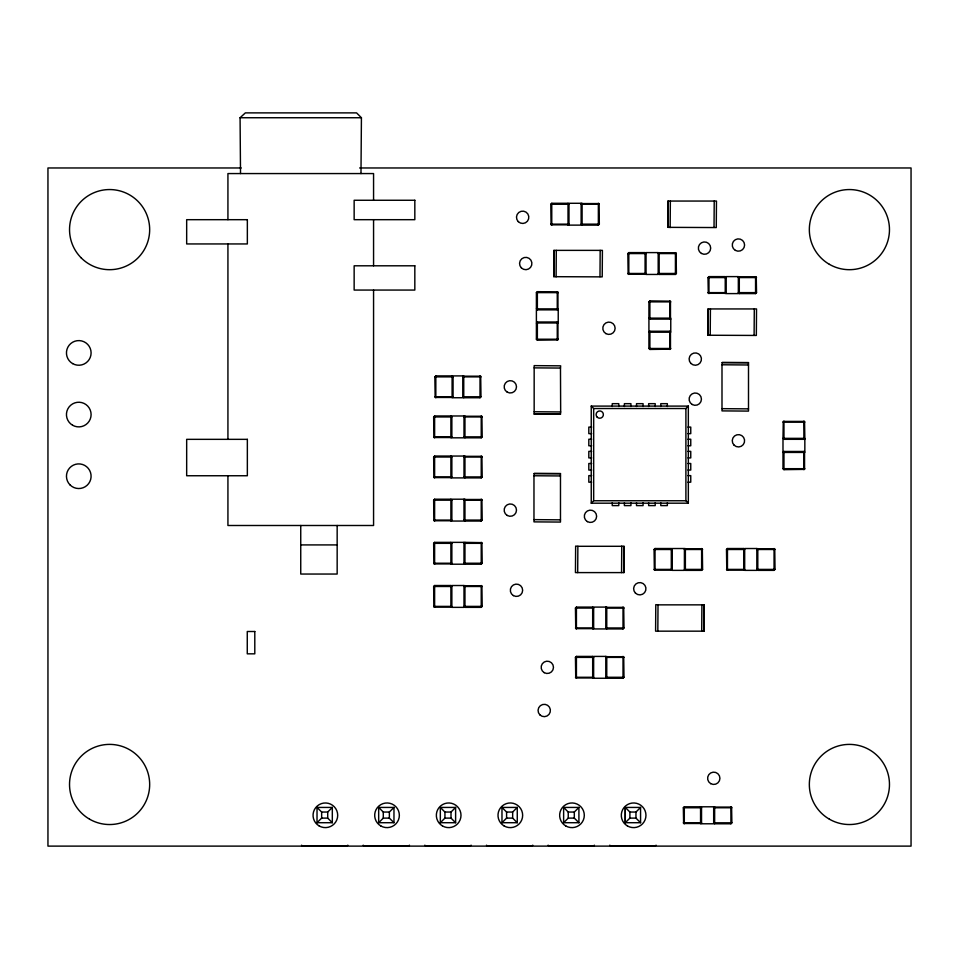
<?xml version="1.0" encoding="UTF-8"?>
<svg xmlns="http://www.w3.org/2000/svg" width="959" height="959" viewBox="0 0 959 959"><rect width="100%" height="100%" fill="white"/><g stroke="black" fill="none" stroke-linecap="round" stroke-linejoin="round"><path stroke-width="1.44" d="M360.98 173.567L361.423 117.741L356.568 112.886L245.36 112.886L240.074 117.741L240.517 173.567M553.87 276.683L553.87 250.371L602.408 250.371L602.216 276.875L553.87 276.683L554.062 250.371M556.1 276.875L556.292 250.371M577.678 572.595L577.869 546.294L575.64 546.091L575.448 572.595L623.985 572.595L623.985 546.294L577.869 546.294M599.986 276.683L600.178 250.371M621.564 572.595L621.756 546.091M623.794 572.595L623.985 546.294M657.826 631.166L658.018 604.853L655.788 604.661L655.596 631.166L704.134 631.166L704.134 604.853L658.018 604.853M667.92 227.355L667.92 201.054L716.469 201.054L716.265 227.559L667.92 227.355L668.111 201.054M670.149 227.559L670.353 201.054M701.712 631.166L701.904 604.661M703.942 631.166L704.134 604.853M707.994 335.242L707.994 308.942L756.531 308.942L756.339 335.446L707.994 335.242L708.186 308.942M710.223 335.446L710.415 308.942M714.035 227.355L714.227 201.054M754.11 335.242L754.301 308.942M533.971 475.76L534.163 473.518L560.476 473.518L560.476 522.068L533.971 521.876L533.971 475.76L560.476 475.952M560.476 368.064L560.667 365.835L534.163 365.631L534.163 414.18L560.476 414.18L560.667 411.95L560.476 368.064L534.163 367.872M721.995 364.78L722.187 362.55L748.5 362.55L748.5 411.099L721.995 410.896L721.995 364.78L748.5 364.983M434.859 376.875L435.83 375.904L452.097 375.904L453.068 376.875L434.859 376.875L435.146 397.458L452.78 397.458L453.068 396.774L434.859 396.774M433.648 416.949L434.619 415.978L450.886 415.978L451.857 416.949L433.648 416.949L433.936 437.532L451.569 437.532L451.857 436.848L433.648 436.848M433.648 457.023L434.619 456.052L450.886 456.052L451.857 457.023L433.648 457.023L433.936 477.606L451.569 477.606L451.857 476.923L433.648 476.923M550.79 204.255L551.761 203.284L568.016 203.284L568.987 204.255L550.79 204.255L551.065 224.838L568.711 224.838L568.987 224.154L550.79 224.154M433.648 500.178L434.619 499.207L450.886 499.207L451.857 500.178L433.648 500.178L433.936 520.761L451.569 520.761L451.857 520.078L433.648 520.078M480.986 396.774L480.015 397.745L463.748 397.745L462.777 396.774L480.986 396.774L480.699 376.192L463.065 376.192L462.777 376.875L480.986 376.875M537.364 291.656L537.364 309.853L536.393 308.882L536.393 292.627L537.364 291.656L557.958 291.944L557.958 309.577L557.263 309.853L557.263 291.656M433.648 543.333L434.619 542.362L450.886 542.362L451.857 543.333L433.648 543.333L433.936 563.916L451.569 563.916L451.857 563.233L433.648 563.233M482.197 436.848L481.226 437.819L464.959 437.819L463.988 436.848L482.197 436.848L481.909 416.254L464.276 416.254L463.988 416.949L482.197 416.949M537.364 340.193L536.393 339.222L536.393 322.967L537.364 321.996L537.364 340.193L557.958 339.918L557.958 322.284L557.263 321.996L557.263 340.193M433.648 586.488L434.619 585.517L450.886 585.517L451.857 586.488L433.648 586.488L433.936 607.071L451.569 607.071L451.857 606.388L433.648 606.388M482.197 476.923L481.226 477.894L464.959 477.894L463.988 476.923L482.197 476.923L481.909 456.328L464.276 456.328L463.988 457.023L482.197 457.023M599.327 224.154L598.356 225.125L582.101 225.125L581.13 224.154L599.327 224.154L599.039 203.572L581.406 203.572L581.13 204.255L599.327 204.255M482.197 520.078L481.226 521.049L464.959 521.049L463.988 520.078L482.197 520.078L481.909 499.483L464.276 499.483L463.988 500.178L482.197 500.178M482.197 563.233L481.226 564.204L464.959 564.204L463.988 563.233L482.197 563.233L481.909 542.638L464.959 542.362L463.988 543.333L482.197 543.333M627.845 253.572L628.816 252.601L645.083 252.601L646.054 253.572L627.845 253.572L628.133 274.166L645.767 274.166L646.054 273.471L627.845 273.471M482.197 606.388L481.226 607.359L464.959 607.359L463.988 606.388L482.197 606.388L481.909 585.793L464.276 585.793L463.988 586.488L482.197 586.488M649.89 300.898L649.89 319.107L648.919 318.136L648.919 301.869L649.89 300.898L670.473 301.186L670.473 318.82L669.79 319.107L669.79 300.898M649.89 349.448L648.919 348.477L648.919 332.21L649.89 331.239L649.89 349.448L670.473 349.16L670.473 331.526L669.79 331.239L669.79 349.448M676.395 273.471L675.424 274.442L659.157 274.442L658.186 273.471L676.395 273.471L676.107 252.888L658.473 252.888L658.186 253.572L676.395 253.572M707.994 277.583L708.965 276.612L725.232 276.612L726.203 277.583L707.994 277.583L708.281 293.31L725.915 293.31L726.203 292.627L707.994 292.627M575.448 608.066L576.419 607.095L592.674 607.095L593.645 608.066L575.448 608.066L575.736 628.648L593.369 628.648L593.645 627.965L575.448 627.965M575.448 657.383L576.419 656.412L592.674 656.412L593.645 657.383L575.448 657.383L575.736 677.965L593.369 677.965L593.645 677.282L575.448 677.282M756.531 292.627L755.56 293.598L739.305 293.598L738.334 292.627L756.531 292.627L756.255 276.887L738.622 276.887L738.334 277.583L756.531 277.583M654.062 549.495L655.033 548.524L671.3 548.524L672.271 549.495L654.062 549.495L654.35 570.078L671.983 570.078L672.271 569.394L654.062 569.394M623.985 627.965L623.014 628.936L606.759 628.936L605.788 627.965L623.985 627.965L623.71 607.371L606.064 607.371L605.788 608.066L623.985 608.066M623.985 677.282L623.014 678.253L606.759 678.253L605.788 677.282L623.985 677.282L623.71 656.699L606.064 656.699L605.788 657.383L623.985 657.383M702.599 569.394L701.628 570.365L685.373 570.365L684.402 569.394L702.599 569.394L702.324 548.812L684.69 548.812L684.402 549.495L702.599 549.495M726.49 549.495L727.461 548.524L743.716 548.524L744.687 549.495L726.49 549.495L726.778 570.078L744.412 570.078L744.687 569.394L726.49 569.394M783.959 421.121L783.959 439.318L782.988 438.347L783.275 421.409L804.553 421.409L804.841 438.347L803.87 439.318L803.87 421.121M783.959 469.658L782.988 468.687L782.988 452.432L783.959 451.461L783.959 469.658L804.553 469.383L804.553 451.749L803.87 451.461L803.87 469.658M775.028 569.394L774.057 570.365L757.802 570.365L756.831 569.394L775.028 569.394L774.752 548.812L757.107 548.812L756.831 549.495L775.028 549.495M683.335 807.766L684.306 806.795L700.561 806.795L701.532 807.766L683.335 807.766L683.623 823.505L701.257 823.505L701.532 822.81L683.335 822.81M731.873 822.81L730.902 823.781L714.647 823.781L713.676 822.81L731.873 822.81L731.597 807.082L713.952 807.082L713.676 807.766L731.873 807.766M332.317 822.714L327.714 818.111L327.714 812.045L332.317 807.43L317.021 807.43L317.021 822.714L332.317 822.714L332.317 807.43M393.969 822.714L389.366 818.111L389.366 812.045L393.969 807.43L378.673 807.43L378.685 822.714L393.969 822.714L393.969 807.43M455.609 822.714L451.006 818.111L451.006 812.045L455.609 807.43L440.325 807.43L440.337 822.714L455.621 822.714L455.609 807.43M517.261 822.714L512.657 818.111L512.657 812.045L517.261 807.43L501.977 807.43L501.977 822.714L517.273 822.714L517.261 807.43M574.309 812.045L578.912 807.43L578.912 822.714L574.309 818.111L574.309 812.045L568.243 812.045L563.628 807.43L563.628 822.714L578.924 822.714M640.564 822.714L635.961 818.111L635.961 812.045L640.564 807.43L625.268 807.43L625.268 822.714L640.576 822.714L640.564 807.43M591.247 503.187L593.669 500.754L685.901 500.754L688.334 503.187L591.247 503.187L591.247 406.101L688.334 406.101L688.334 503.187M591.247 406.101L593.669 408.522L685.901 408.522L688.334 406.101M317.021 822.714L321.649 818.111L327.714 818.111M347.817 845.191L347.194 845.814L302.241 845.898L301.534 845.191M378.673 822.714L383.288 818.111L389.366 818.111M409.469 845.191L408.762 845.898L363.893 845.898L363.185 845.191M440.325 822.714L444.94 818.111L451.006 818.111M471.121 845.191L470.413 845.898L425.532 845.898L424.825 845.191M501.977 822.714L506.592 818.111L512.657 818.111M532.772 845.191L532.065 845.898L487.184 845.898L486.477 845.191M563.628 822.714L568.243 818.111L574.309 818.111M594.424 845.191L593.717 845.898L548.836 845.898L548.128 845.191M635.961 818.111L629.895 818.111L625.268 822.714L625.28 807.43L629.895 812.045L635.961 812.045M656.076 845.191L655.369 845.898L610.487 845.898L609.78 845.191M240.074 117.741L361.423 117.741M241.248 167.969L47.95 167.969L47.95 846.114L911.05 846.114L911.05 167.969L359.625 167.969M536.393 292.627L558.234 292.627M648.919 301.869L670.761 301.869M536.393 308.882L558.234 308.882M648.919 318.136L670.761 318.136M536.393 322.967L558.234 322.967M648.919 332.21L670.761 332.21M536.393 339.222L558.234 339.222M648.919 348.477L670.761 348.477M782.988 422.092L804.841 422.092M591.667 427.091L588.814 427.091L588.814 433.648L591.667 433.648M687.903 427.091L690.756 427.091L690.756 433.648L687.903 433.648M782.988 438.347L804.841 438.347M591.667 439.222L588.814 439.222L588.814 445.779L591.667 445.779M687.903 439.222L690.756 439.222L690.756 445.779L687.903 445.779M591.667 451.365L588.814 451.365L588.814 457.911L591.667 457.911M687.903 451.365L690.756 451.365L690.756 457.911L687.903 457.911M782.988 452.432L804.841 452.432M591.667 463.497L588.814 463.497L588.814 470.054L591.667 470.054M687.903 463.497L690.756 463.497L690.756 470.054L687.903 470.054M782.988 468.687L804.841 468.687M591.667 475.628L588.814 475.628L588.814 482.185L591.667 482.185M687.903 475.628L690.756 475.628L690.756 482.185L687.903 482.185M300.742 544.916L337.16 544.916M563.628 807.43L578.924 807.43M317.021 807.43L321.649 812.045L327.714 812.045M378.673 807.43L383.288 812.045L389.366 812.045M440.325 807.43L444.94 812.045L451.006 812.045M501.977 807.43L506.592 812.045L512.657 812.045M722.187 362.55L748.5 362.742M722.187 408.666L748.5 408.858M534.163 411.747L560.667 411.95M534.163 413.988L560.476 414.18M534.163 473.518L560.476 473.722M534.163 519.634L560.476 519.838M774.057 548.524L774.057 570.365M757.802 548.524L757.802 570.365M755.56 276.612L755.56 293.598M743.716 548.524L743.716 570.365M739.305 276.612L739.305 293.598M730.902 806.795L730.902 823.781M727.461 548.524L727.461 570.365M725.232 276.612L725.232 293.598M714.647 806.795L714.647 823.781M708.965 276.612L708.965 293.598M701.628 548.524L701.628 570.365M700.561 806.795L700.561 823.781M685.901 408.522L685.901 500.754M685.373 548.524L685.373 570.365M684.306 806.795L684.306 823.781M675.424 252.601L675.424 274.442M671.3 548.524L671.3 570.365M667.344 406.52L667.344 403.667L660.787 403.667L660.787 406.52M667.344 502.756L667.344 505.609L660.787 505.609L660.787 502.756M659.157 252.601L659.157 274.442M655.201 406.52L655.201 403.667L648.644 403.667L648.644 406.52M655.201 502.756L655.201 505.609L648.644 505.609L648.644 502.756M655.033 548.524L655.033 570.365M645.083 252.601L645.083 274.442M643.069 406.52L643.069 403.667L636.512 403.667L636.512 406.52M643.069 502.756L643.069 505.609L636.512 505.609L636.512 502.756M630.926 406.52L630.926 403.667L624.381 403.667L624.381 406.52M630.926 502.756L630.926 505.609L624.381 505.609L624.381 502.756M629.895 812.045L629.895 818.111M628.816 252.601L628.816 274.442M623.014 607.095L623.014 628.936M623.014 656.412L623.014 678.253M618.795 406.52L618.795 403.667L612.238 403.667L612.238 406.52M618.795 502.756L618.795 505.609L612.238 505.609L612.238 502.756M606.759 607.095L606.759 628.936M606.759 656.412L606.759 678.253M598.356 203.284L598.356 225.125M593.669 408.522L593.669 500.754M592.674 607.095L592.674 628.936M592.674 656.412L592.674 678.253M582.101 203.284L582.101 225.125M576.419 607.095L576.419 628.936M576.419 656.412L576.419 678.253M568.243 812.045L568.243 818.111M568.016 203.284L568.016 225.125M551.761 203.284L551.761 225.125M506.592 812.045L506.592 818.111M481.226 415.978L481.226 437.819M481.226 456.052L481.226 477.894M481.226 499.207L481.226 521.049M481.226 542.362L481.226 564.204M481.226 585.517L481.226 607.359M480.015 375.904L480.015 397.745M464.959 415.978L464.959 437.819M464.959 456.052L464.959 477.894M464.959 499.207L464.959 521.049M464.959 542.362L464.959 564.204M464.959 585.517L464.959 607.359M463.748 375.904L463.748 397.745M452.097 375.904L452.097 397.745M450.886 415.978L450.886 437.819M450.886 456.052L450.886 477.894M450.886 499.207L450.886 521.049M450.886 542.362L450.886 564.204M450.886 585.517L450.886 607.359M444.94 812.045L444.94 818.111M435.83 375.904L435.83 397.745M434.619 415.978L434.619 437.819M434.619 456.052L434.619 477.894M434.619 499.207L434.619 521.049M434.619 542.362L434.619 564.204M434.619 585.517L434.619 607.359M383.288 812.045L383.288 818.111M373.566 200.263L373.566 173.567L227.93 173.567L227.93 219.683M373.566 219.683L373.566 265.799M373.566 290.062L373.566 525.496L227.93 525.496L227.93 475.748M337.16 525.496L337.16 574.045L300.742 574.045L300.742 525.496M321.649 812.045L321.649 818.111M227.93 243.946L227.93 439.342M414.827 200.263L354.147 200.263L354.147 219.683L414.827 219.683L414.827 200.263M581.13 203.284L568.987 203.284L568.987 225.125L581.13 225.125L581.13 203.284M247.35 219.683L186.669 219.683L186.669 243.946L247.35 243.946L247.35 219.683M658.186 252.601L646.054 252.601L646.054 274.442L658.186 274.442L658.186 252.601M414.827 265.799L354.147 265.799L354.147 290.062L414.827 290.062L414.827 265.799M738.334 276.612L726.203 276.612L726.203 293.598L738.334 293.598L738.334 276.612M558.234 309.853L536.393 309.853L536.393 321.996L558.234 321.996L558.234 309.853M670.761 319.107L648.919 319.107L648.919 331.239L670.761 331.239L670.761 319.107M462.777 375.904L453.068 375.904L453.068 397.745L462.777 397.745L462.777 375.904M463.988 415.978L451.857 415.978L451.857 437.819L463.988 437.819L463.988 415.978M247.35 439.342L186.669 439.342L186.669 475.748L247.35 475.748L247.35 439.342M804.841 439.318L782.988 439.318L782.988 451.461L804.841 451.461L804.841 439.318M463.988 456.052L451.857 456.052L451.857 477.894L463.988 477.894L463.988 456.052M463.988 499.207L451.857 499.207L451.857 521.049L463.988 521.049L463.988 499.207M463.988 542.362L451.857 542.362L451.857 564.204L463.988 564.204L463.988 542.362M684.402 548.524L672.271 548.524L672.271 570.365L684.402 570.365L684.402 548.524M756.831 548.524L744.687 548.524L744.687 570.365L756.831 570.365L756.831 548.524M463.988 585.517L451.857 585.517L451.857 607.359L463.988 607.359L463.988 585.517M605.788 607.095L593.645 607.095L593.645 628.936L605.788 628.936L605.788 607.095M254.794 631.501L247.266 631.501L247.266 653.834L254.794 653.834L254.794 631.501M605.788 656.412L593.645 656.412L593.645 678.253L605.788 678.253L605.788 656.412M713.676 806.795L701.532 806.795L701.532 823.781L713.676 823.781L713.676 806.795M597.169 417.165A3.644 3.644 0 0 0 603.259 415.535A3.644 3.644 0 0 0 598.8 411.075A3.644 3.644 0 0 0 597.169 417.165M72.608 425.245A12.335 12.335 0 0 0 91.105 414.564A12.335 12.335 0 0 0 72.608 403.883A12.335 12.335 0 0 0 72.608 425.245M627.462 825.975A12.335 12.335 0 0 0 645.958 815.294A12.335 12.335 0 0 0 627.462 804.613A12.335 12.335 0 0 0 627.462 825.975M504.158 825.975A12.335 12.335 0 0 0 522.655 815.294A12.335 12.335 0 0 0 504.158 804.613A12.335 12.335 0 0 0 504.158 825.975M380.855 825.975A12.335 12.335 0 0 0 399.352 815.294A12.335 12.335 0 0 0 380.855 804.613A12.335 12.335 0 0 0 380.855 825.975M829.367 264.324A40.074 40.074 0 0 0 889.472 229.621A40.074 40.074 0 0 0 829.367 194.917A40.074 40.074 0 0 0 829.367 264.324M829.367 819.166A40.074 40.074 0 0 0 889.472 784.462A40.074 40.074 0 0 0 829.367 749.758A40.074 40.074 0 0 0 829.367 819.166M507.239 392.159A6.162 6.162 0 0 0 516.493 386.825A6.162 6.162 0 0 0 507.239 381.49A6.162 6.162 0 0 0 507.239 392.159M692.194 404.494A6.162 6.162 0 0 0 701.437 399.16A6.162 6.162 0 0 0 692.194 393.813A6.162 6.162 0 0 0 692.194 404.494M710.691 783.635A6.162 6.162 0 0 0 719.933 778.3A6.162 6.162 0 0 0 710.691 772.966A6.162 6.162 0 0 0 710.691 783.635M690.912 363.437A6.162 6.162 0 0 0 701.233 360.68A6.162 6.162 0 0 0 693.681 353.128A6.162 6.162 0 0 0 690.912 363.437M521.372 267.885A6.162 6.162 0 0 0 531.694 265.116A6.162 6.162 0 0 0 524.141 257.563A6.162 6.162 0 0 0 521.372 267.885M701.437 253.452A6.162 6.162 0 0 0 710.691 248.117A6.162 6.162 0 0 0 701.437 242.771A6.162 6.162 0 0 0 701.437 253.452M635.433 593.094A6.162 6.162 0 0 0 645.743 590.336A6.162 6.162 0 0 0 638.191 582.784A6.162 6.162 0 0 0 635.433 593.094M513.413 595.611A6.162 6.162 0 0 0 522.655 590.264A6.162 6.162 0 0 0 513.413 584.93A6.162 6.162 0 0 0 513.413 595.611M539.869 714.851A6.162 6.162 0 0 0 550.19 712.081A6.162 6.162 0 0 0 542.638 704.529A6.162 6.162 0 0 0 539.869 714.851M735.349 250.371A6.162 6.162 0 0 0 744.592 245.024A6.162 6.162 0 0 0 735.349 239.69A6.162 6.162 0 0 0 735.349 250.371M587.388 521.624A6.162 6.162 0 0 0 596.63 516.29A6.162 6.162 0 0 0 587.388 510.955A6.162 6.162 0 0 0 587.388 521.624M605.884 333.6A6.162 6.162 0 0 0 615.127 328.254A6.162 6.162 0 0 0 605.884 322.919A6.162 6.162 0 0 0 605.884 333.6M544.232 672.667A6.162 6.162 0 0 0 553.475 667.332A6.162 6.162 0 0 0 544.232 661.998A6.162 6.162 0 0 0 544.232 672.667M734.067 445.144A6.162 6.162 0 0 0 744.388 442.375A6.162 6.162 0 0 0 736.836 434.823A6.162 6.162 0 0 0 734.067 445.144M518.292 221.649A6.162 6.162 0 0 0 528.613 218.88A6.162 6.162 0 0 0 521.061 211.328A6.162 6.162 0 0 0 518.292 221.649M507.239 515.462A6.162 6.162 0 0 0 516.493 510.128A6.162 6.162 0 0 0 507.239 504.782A6.162 6.162 0 0 0 507.239 515.462M89.559 819.166A40.074 40.074 0 0 0 149.676 784.462A40.074 40.074 0 0 0 89.559 749.758A40.074 40.074 0 0 0 89.559 819.166M81.263 257.947A40.074 40.074 0 0 0 148.309 239.99A40.074 40.074 0 0 0 99.233 190.913A40.074 40.074 0 0 0 81.263 257.947M319.215 825.975A12.335 12.335 0 0 0 337.7 815.294A12.335 12.335 0 0 0 319.215 804.613A12.335 12.335 0 0 0 319.215 825.975M442.507 825.975A12.335 12.335 0 0 0 461.003 815.294A12.335 12.335 0 0 0 442.507 804.613A12.335 12.335 0 0 0 442.507 825.975M565.81 825.975A12.335 12.335 0 0 0 584.307 815.294A12.335 12.335 0 0 0 565.81 804.613A12.335 12.335 0 0 0 565.81 825.975M70.055 484.93A12.335 12.335 0 0 0 90.685 479.404A12.335 12.335 0 0 0 75.581 464.312A12.335 12.335 0 0 0 70.055 484.93M72.608 363.593A12.335 12.335 0 0 0 91.105 352.912A12.335 12.335 0 0 0 72.608 342.243A12.335 12.335 0 0 0 72.608 363.593"/></g></svg>
